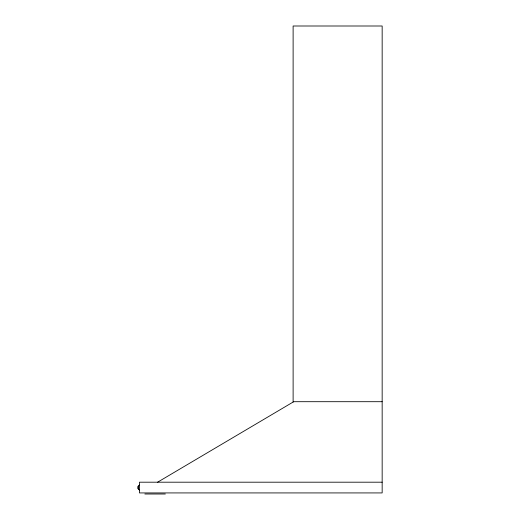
<?xml version="1.0" encoding="UTF-8"?>
<svg xmlns="http://www.w3.org/2000/svg" width="520" height="520" viewBox="0 0 520 520"><rect width="100%" height="100%" fill="white"/><g stroke="black" fill="none" stroke-linecap="round" stroke-linejoin="round"><path stroke-width="0.78" d="M138.379 485.94L139.458 485.069M157.606 482.196L293.709 401.7L382.161 401.7M382.161 482.196L139.458 482.196L139.458 492.928L382.161 492.928L382.161 26L293.118 26L293.118 402.058M144.852 494L165.347 494M139.458 490.054L138.379 489.177M138.327 485.94L138.327 489.177M137.839 486.473L137.839 488.644"/></g></svg>
